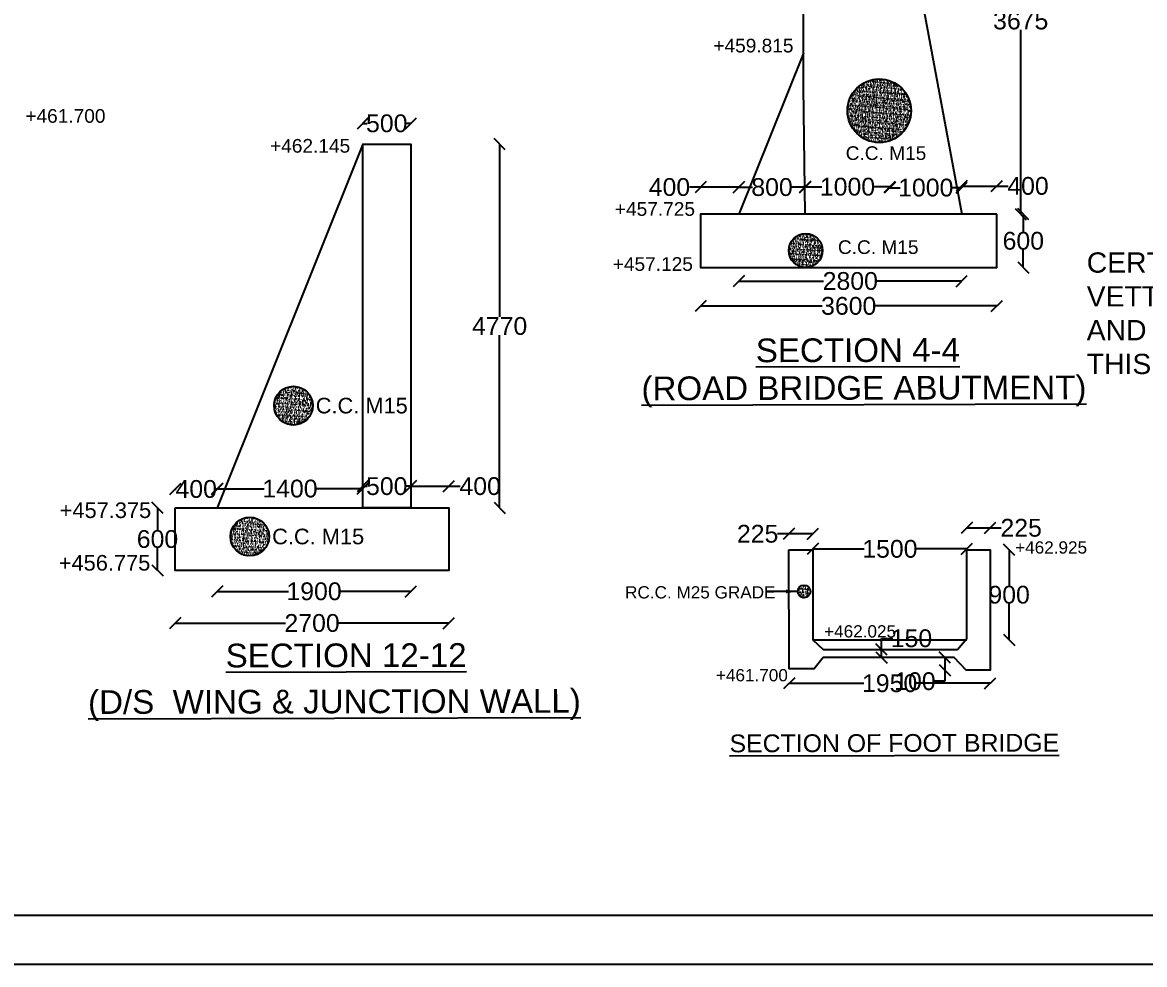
# Model space of a CAD drawing. Header units: millimetres. Extents: x 5124 to 6568637, y 2311 to 91879094.
# Drawn here: x 3603305 to 3612777, y 45933675 to 45941627 of the extents above; entities that cross this region are included whole.
import ezdxf

# ---------------------------------------------------------------- set-up
doc = ezdxf.new("R2010")
doc.units = ezdxf.units.MM
doc.header["$MEASUREMENT"] = 0
for name, color, linetype in [('DIMENSION', 7, 'Continuous'), ('DRAWING', 7, 'Continuous'), ('TEXT', 7, 'Continuous')]:
    doc.layers.add(name, color=color, linetype=linetype)
doc.styles.get("Standard").update_dxf_attribs({"font": 'arial.ttf', "height": 150})
doc.dimstyles.get("Standard").update_dxf_attribs({"dimtxt": 200, "dimasz": 110, "dimexe": 0.18, "dimexo": 0.0625, "dimgap": 0.09, "dimtad": 0, "dimtih": 1, "dimtoh": 1, "dimdec": 0, "dimzin": 0, "dimdsep": 46, "dimtxsty": 'Standard', "dimblk": 'OBLIQUE', "dimcen": 0.09, "dimse1": 1, "dimse2": 1, "dimadec": 0, "dimazin": 0, "dimtfac": 1, "dimtdec": 0, "dimtofl": 0, "dimtmove": 0, "dimatfit": 3, "dimfxl": 1, "dimtolj": 1, "dimtzin": 0, "dimarcsym": 0})

# ---------------------------------------------------------------- blocks, each defined once
blk = doc.blocks.new('_Oblique')
at = {"color": 0, "linetype": 'ByBlock', "lineweight": -2}
blk.add_line((-0.5, -0.5), (0.5, 0.5), dxfattribs=at)
blk = doc.blocks.new('*D125')
at = {"layer": 'Defpoints', "color": 0, "transparency": 16777216}
for p in [(3609773.8, 45937310.2), (3609773.8, 45937174.5), (3609977.7, 45937175.2)]:
    blk.add_point(p, dxfattribs=at)
at = {"layer": 'DIMENSION', "color": 0, "lineweight": -2, "transparency": 16777216}
for p, q in [((3609773.8, 45937310.2), (3609678.8, 45937310.2)), ((3609977.7, 45937310.2), (3609773.8, 45937310.2))]:
    blk.add_line(p, q, dxfattribs=at)
at = {"layer": 'DIMENSION', "color": 0, "lineweight": -2, "transparency": 16777216, "xscale": 95, "yscale": 95, "zscale": 95, "rotation": 180}
blk.add_blockref('_Oblique', (3609773.8, 45937310.2), dxfattribs=at)
at = {"layer": 'DIMENSION', "color": 0, "lineweight": -2, "transparency": 16777216, "xscale": 95, "yscale": 95, "zscale": 95}
blk.add_blockref('_Oblique', (3609977.7, 45937310.2), dxfattribs=at)
at = {"layer": 'DIMENSION', "color": 0, "transparency": 16777216, "insert": (3609511.1, 45937310.2), "char_height": 150, "attachment_point": 5}
blk.add_mtext('\\A1;225', dxfattribs=at)
blk = doc.blocks.new('*D126')
at = {"layer": 'Defpoints', "color": 0, "transparency": 16777216}
for p in [(3609977.7, 45937175.2), (3611277.4, 45937182.7), (3611277.4, 45937176.1)]:
    blk.add_point(p, dxfattribs=at)
at = {"layer": 'DIMENSION', "color": 0, "lineweight": -2, "transparency": 16777216}
for p, q in [((3609977.7, 45937182.7), (3610410.8, 45937182.7)), ((3611277.4, 45937182.7), (3610844.3, 45937182.7))]:
    blk.add_line(p, q, dxfattribs=at)
at = {"layer": 'DIMENSION', "color": 0, "lineweight": -2, "transparency": 16777216, "xscale": 95, "yscale": 95, "zscale": 95, "rotation": 180}
blk.add_blockref('_Oblique', (3609977.7, 45937182.7), dxfattribs=at)
at = {"layer": 'DIMENSION', "color": 0, "lineweight": -2, "transparency": 16777216, "xscale": 95, "yscale": 95, "zscale": 95}
blk.add_blockref('_Oblique', (3611277.4, 45937182.7), dxfattribs=at)
at = {"layer": 'DIMENSION', "color": 0, "transparency": 16777216, "insert": (3610627.6, 45937182.7), "char_height": 150, "attachment_point": 5}
blk.add_mtext('\\A1;1500', dxfattribs=at)
blk = doc.blocks.new('*D127')
at = {"layer": 'Defpoints', "color": 0, "transparency": 16777216}
for p in [(3611473.1, 45937360.5), (3611277.4, 45937176.1), (3611473.1, 45937176.1)]:
    blk.add_point(p, dxfattribs=at)
at = {"layer": 'DIMENSION', "color": 0, "lineweight": -2, "transparency": 16777216}
for p, q in [((3611277.4, 45937360.5), (3611473.1, 45937360.5)), ((3611473.1, 45937360.5), (3611568.1, 45937360.5))]:
    blk.add_line(p, q, dxfattribs=at)
at = {"layer": 'DIMENSION', "color": 0, "lineweight": -2, "transparency": 16777216, "xscale": 95, "yscale": 95, "zscale": 95, "rotation": 180}
blk.add_blockref('_Oblique', (3611277.4, 45937360.5), dxfattribs=at)
at = {"layer": 'DIMENSION', "color": 0, "lineweight": -2, "transparency": 16777216, "xscale": 95, "yscale": 95, "zscale": 95}
blk.add_blockref('_Oblique', (3611473.1, 45937360.5), dxfattribs=at)
at = {"layer": 'DIMENSION', "color": 0, "transparency": 16777216, "insert": (3611735.7, 45937360.5), "char_height": 150, "attachment_point": 5}
blk.add_mtext('\\A1;225', dxfattribs=at)
blk = doc.blocks.new('*D128')
at = {"layer": 'Defpoints', "color": 0, "transparency": 16777216}
for p in [(3611473.1, 45937176.1), (3611268.5, 45936415.5), (3611634.1, 45936415.5)]:
    blk.add_point(p, dxfattribs=at)
at = {"layer": 'DIMENSION', "color": 0, "lineweight": -2, "transparency": 16777216}
for p, q in [((3611634.1, 45937176.1), (3611634.1, 45936872.5)), ((3611634.1, 45936415.5), (3611634.1, 45936719.2))]:
    blk.add_line(p, q, dxfattribs=at)
at = {"layer": 'DIMENSION', "color": 0, "lineweight": -2, "transparency": 16777216, "xscale": 95, "yscale": 95, "zscale": 95}
for p, rotation in [((3611634.1, 45937176.1), 90), ((3611634.1, 45936415.5), 270)]:
    blk.add_blockref('_Oblique', p, dxfattribs=dict(at, rotation=rotation))
at = {"layer": 'DIMENSION', "color": 0, "transparency": 16777216, "insert": (3611634.1, 45936795.8), "char_height": 150, "attachment_point": 5}
blk.add_mtext('\\A1;900', dxfattribs=at)
blk = doc.blocks.new('*D129')
at = {"layer": 'Defpoints', "color": 0, "transparency": 16777216}
for p in [(3610556.2, 45936333.1), (3610556.2, 45936333.1), (3610556.2, 45936267.1)]:
    blk.add_point(p, dxfattribs=at)
at = {"layer": 'DIMENSION', "color": 0, "lineweight": -2, "transparency": 16777216}
for p, q in [((3610556.2, 45936333.1), (3610556.2, 45936428.1)), ((3610556.2, 45936428.1), (3610651.2, 45936428.1)), ((3610556.2, 45936267.1), (3610556.2, 45936333.1))]:
    blk.add_line(p, q, dxfattribs=at)
at = {"layer": 'DIMENSION', "color": 0, "lineweight": -2, "transparency": 16777216, "xscale": 95, "yscale": 95, "zscale": 95}
for p, rotation in [((3610556.2, 45936333.1), 90), ((3610556.2, 45936267.1), 270)]:
    blk.add_blockref('_Oblique', p, dxfattribs=dict(at, rotation=rotation))
at = {"layer": 'DIMENSION', "color": 0, "transparency": 16777216, "insert": (3610809.6, 45936428.1), "char_height": 150, "attachment_point": 5}
blk.add_mtext('\\A1;150', dxfattribs=at)
blk = doc.blocks.new('*D130')
at = {"layer": 'Defpoints', "color": 0, "transparency": 16777216}
for p in [(3611169.3, 45936267.1), (3611092.3, 45936160.7), (3611271.3, 45936160.7)]:
    blk.add_point(p, dxfattribs=at)
at = {"layer": 'DIMENSION', "color": 0, "lineweight": -2, "transparency": 16777216}
for p, q in [((3611092.3, 45936267.1), (3611092.3, 45936160.7)), ((3611092.3, 45936160.7), (3611092.3, 45936065.7)), ((3611092.3, 45936065.7), (3610997.3, 45936065.7))]:
    blk.add_line(p, q, dxfattribs=at)
at = {"layer": 'DIMENSION', "color": 0, "lineweight": -2, "transparency": 16777216, "xscale": 95, "yscale": 95, "zscale": 95}
for p, rotation in [((3611092.3, 45936267.1), 90), ((3611092.3, 45936160.7), 270)]:
    blk.add_blockref('_Oblique', p, dxfattribs=dict(at, rotation=rotation))
at = {"layer": 'DIMENSION', "color": 0, "transparency": 16777216, "insert": (3610838.8, 45936065.7), "char_height": 150, "attachment_point": 5}
blk.add_mtext('\\A1;100', dxfattribs=at)
blk = doc.blocks.new('*D131')
at = {"layer": 'Defpoints', "color": 0, "transparency": 16777216}
for p in [(3609777.5, 45936169.7), (3611473.1, 45936169.7), (3611473.1, 45936048.6)]:
    blk.add_point(p, dxfattribs=at)
at = {"layer": 'DIMENSION', "color": 0, "lineweight": -2, "transparency": 16777216}
for p, q in [((3609777.5, 45936048.6), (3610408.5, 45936048.6)), ((3611473.1, 45936048.6), (3610842, 45936048.6))]:
    blk.add_line(p, q, dxfattribs=at)
at = {"layer": 'DIMENSION', "color": 0, "lineweight": -2, "transparency": 16777216, "xscale": 95, "yscale": 95, "zscale": 95, "rotation": 180}
blk.add_blockref('_Oblique', (3609777.5, 45936048.6), dxfattribs=at)
at = {"layer": 'DIMENSION', "color": 0, "lineweight": -2, "transparency": 16777216, "xscale": 95, "yscale": 95, "zscale": 95}
blk.add_blockref('_Oblique', (3611473.1, 45936048.6), dxfattribs=at)
at = {"layer": 'DIMENSION', "color": 0, "transparency": 16777216, "insert": (3610625.3, 45936048.6), "char_height": 150, "attachment_point": 5}
blk.add_mtext('\\A1;1950', dxfattribs=at)
blk = doc.blocks.new('*D158')
at = {"layer": 'Defpoints', "color": 0, "transparency": 16777216}
for p in [(3610627.1, 45943276.1), (3610627.1, 45940007.8), (3611731.8, 45940007.8)]:
    blk.add_point(p, dxfattribs=at)
at = {"layer": 'TEXT', "color": 0, "lineweight": -2, "transparency": 16777216}
for p, q in [((3611731.8, 45943276.1), (3611731.8, 45941718.7)), ((3611731.8, 45940007.8), (3611731.8, 45941565.2))]:
    blk.add_line(p, q, dxfattribs=at)
at = {"layer": 'TEXT', "color": 0, "lineweight": -2, "transparency": 16777216, "xscale": 95, "yscale": 95, "zscale": 95}
for p, rotation in [((3611731.8, 45943276.1), 90), ((3611731.8, 45940007.8), 270)]:
    blk.add_blockref('_Oblique', p, dxfattribs=dict(at, rotation=rotation))
at = {"layer": 'TEXT', "color": 0, "transparency": 16777216, "insert": (3611731.8, 45941641.9), "char_height": 150, "attachment_point": 5}
blk.add_mtext('\\A1;3675', dxfattribs=at)
blk = doc.blocks.new('*D159')
at = {"layer": 'Defpoints', "color": 0, "transparency": 16777216}
for p in [(3611529.8, 45940246.1), (3611233.7, 45940007.8), (3611529.8, 45940007.8)]:
    blk.add_point(p, dxfattribs=at)
at = {"layer": 'TEXT', "color": 0, "lineweight": -2, "transparency": 16777216}
for p, q in [((3611233.7, 45940246.1), (3611529.8, 45940246.1)), ((3611529.8, 45940246.1), (3611624.8, 45940246.1))]:
    blk.add_line(p, q, dxfattribs=at)
at = {"layer": 'TEXT', "color": 0, "lineweight": -2, "transparency": 16777216, "xscale": 95, "yscale": 95, "zscale": 95, "rotation": 180}
blk.add_blockref('_Oblique', (3611233.7, 45940246.1), dxfattribs=at)
at = {"layer": 'TEXT', "color": 0, "lineweight": -2, "transparency": 16777216, "xscale": 95, "yscale": 95, "zscale": 95}
blk.add_blockref('_Oblique', (3611529.8, 45940246.1), dxfattribs=at)
at = {"layer": 'TEXT', "color": 0, "transparency": 16777216, "insert": (3611793.4, 45940246.1), "char_height": 150, "attachment_point": 5}
blk.add_mtext('\\A1;400', dxfattribs=at)
blk = doc.blocks.new('*D154')
at = {"layer": 'Defpoints', "color": 0, "transparency": 16777216}
for p in [(3611233.7, 45940232), (3610627.1, 45940007.8), (3611233.7, 45940007.8)]:
    blk.add_point(p, dxfattribs=at)
at = {"layer": 'TEXT', "color": 0, "lineweight": -2, "transparency": 16777216}
for p, q in [((3610627.1, 45940232), (3610713.7, 45940232)), ((3611233.7, 45940232), (3611147.2, 45940232))]:
    blk.add_line(p, q, dxfattribs=at)
at = {"layer": 'TEXT', "color": 0, "lineweight": -2, "transparency": 16777216, "xscale": 95, "yscale": 95, "zscale": 95, "rotation": 180}
blk.add_blockref('_Oblique', (3610627.1, 45940232), dxfattribs=at)
at = {"layer": 'TEXT', "color": 0, "lineweight": -2, "transparency": 16777216, "xscale": 95, "yscale": 95, "zscale": 95}
blk.add_blockref('_Oblique', (3611233.7, 45940232), dxfattribs=at)
at = {"layer": 'TEXT', "color": 0, "transparency": 16777216, "insert": (3610930.4, 45940232), "char_height": 150, "attachment_point": 5}
blk.add_mtext('\\A1;1000', dxfattribs=at)
blk = doc.blocks.new('*D160')
at = {"layer": 'Defpoints', "color": 0, "transparency": 16777216}
for p in [(3609912.2, 45940239.5), (3609912.2, 45940007.8), (3610627.1, 45940007.8)]:
    blk.add_point(p, dxfattribs=at)
at = {"layer": 'TEXT', "color": 0, "lineweight": -2, "transparency": 16777216}
for p, q in [((3609912.2, 45940239.5), (3610052.9, 45940239.5)), ((3610627.1, 45940239.5), (3610486.4, 45940239.5))]:
    blk.add_line(p, q, dxfattribs=at)
at = {"layer": 'TEXT', "color": 0, "lineweight": -2, "transparency": 16777216, "xscale": 95, "yscale": 95, "zscale": 95, "rotation": 180}
blk.add_blockref('_Oblique', (3609912.2, 45940239.5), dxfattribs=at)
at = {"layer": 'TEXT', "color": 0, "lineweight": -2, "transparency": 16777216, "xscale": 95, "yscale": 95, "zscale": 95}
blk.add_blockref('_Oblique', (3610627.1, 45940239.5), dxfattribs=at)
at = {"layer": 'TEXT', "color": 0, "transparency": 16777216, "insert": (3610269.7, 45940239.5), "char_height": 150, "attachment_point": 5}
blk.add_mtext('\\A1;1000', dxfattribs=at)
blk = doc.blocks.new('*D161')
at = {"layer": 'Defpoints', "color": 0, "transparency": 16777216}
for p in [(3609352.8, 45940236.1), (3609352.8, 45940007.8), (3609912.2, 45940007.8)]:
    blk.add_point(p, dxfattribs=at)
at = {"layer": 'TEXT', "color": 0, "lineweight": -2, "transparency": 16777216}
for p, q in [((3609352.8, 45940236.1), (3609466.9, 45940236.1)), ((3609912.2, 45940236.1), (3609798.2, 45940236.1))]:
    blk.add_line(p, q, dxfattribs=at)
at = {"layer": 'TEXT', "color": 0, "lineweight": -2, "transparency": 16777216, "xscale": 95, "yscale": 95, "zscale": 95, "rotation": 180}
blk.add_blockref('_Oblique', (3609352.8, 45940236.1), dxfattribs=at)
at = {"layer": 'TEXT', "color": 0, "lineweight": -2, "transparency": 16777216, "xscale": 95, "yscale": 95, "zscale": 95}
blk.add_blockref('_Oblique', (3609912.2, 45940236.1), dxfattribs=at)
at = {"layer": 'TEXT', "color": 0, "transparency": 16777216, "insert": (3609632.5, 45940236.1), "char_height": 150, "attachment_point": 5}
blk.add_mtext('\\A1;800', dxfattribs=at)
blk = doc.blocks.new('*D162')
at = {"layer": 'Defpoints', "color": 0, "transparency": 16777216}
for p in [(3609030, 45940236.5), (3609030, 45940007.8), (3609352.8, 45940007.8)]:
    blk.add_point(p, dxfattribs=at)
at = {"layer": 'TEXT', "color": 0, "lineweight": -2, "transparency": 16777216}
for p, q in [((3609030, 45940236.5), (3608935, 45940236.5)), ((3609352.8, 45940236.5), (3609030, 45940236.5))]:
    blk.add_line(p, q, dxfattribs=at)
at = {"layer": 'TEXT', "color": 0, "lineweight": -2, "transparency": 16777216, "xscale": 95, "yscale": 95, "zscale": 95, "rotation": 180}
blk.add_blockref('_Oblique', (3609030, 45940236.5), dxfattribs=at)
at = {"layer": 'TEXT', "color": 0, "lineweight": -2, "transparency": 16777216, "xscale": 95, "yscale": 95, "zscale": 95}
blk.add_blockref('_Oblique', (3609352.8, 45940236.5), dxfattribs=at)
at = {"layer": 'TEXT', "color": 0, "transparency": 16777216, "insert": (3608766.5, 45940236.5), "char_height": 150, "attachment_point": 5}
blk.add_mtext('\\A1;400', dxfattribs=at)
blk = doc.blocks.new('*D155')
at = {"layer": 'Defpoints', "color": 0, "transparency": 16777216}
for p in [(3609352.8, 45940007.8), (3611233.7, 45940007.8), (3609352.8, 45939443.5)]:
    blk.add_point(p, dxfattribs=at)
at = {"layer": 'TEXT', "color": 0, "lineweight": -2, "transparency": 16777216}
for p, q in [((3609352.8, 45939443.5), (3610068.2, 45939443.5)), ((3611233.7, 45939443.5), (3610518.3, 45939443.5))]:
    blk.add_line(p, q, dxfattribs=at)
at = {"layer": 'TEXT', "color": 0, "lineweight": -2, "transparency": 16777216, "xscale": 95, "yscale": 95, "zscale": 95, "rotation": 180}
blk.add_blockref('_Oblique', (3609352.8, 45939443.5), dxfattribs=at)
at = {"layer": 'TEXT', "color": 0, "lineweight": -2, "transparency": 16777216, "xscale": 95, "yscale": 95, "zscale": 95}
blk.add_blockref('_Oblique', (3611233.7, 45939443.5), dxfattribs=at)
at = {"layer": 'TEXT', "color": 0, "transparency": 16777216, "insert": (3610293.2, 45939443.5), "char_height": 150, "attachment_point": 5}
blk.add_mtext('\\A1;2800', dxfattribs=at)
blk = doc.blocks.new('*D163')
at = {"layer": 'Defpoints', "color": 0, "transparency": 16777216}
for p in [(3609030, 45939558), (3611529.8, 45939558), (3609030, 45939233.6)]:
    blk.add_point(p, dxfattribs=at)
at = {"layer": 'TEXT', "color": 0, "lineweight": -2, "transparency": 16777216}
for p, q in [((3609030, 45939233.6), (3610056.2, 45939233.6)), ((3611529.8, 45939233.6), (3610503.7, 45939233.6))]:
    blk.add_line(p, q, dxfattribs=at)
at = {"layer": 'TEXT', "color": 0, "lineweight": -2, "transparency": 16777216, "xscale": 95, "yscale": 95, "zscale": 95, "rotation": 180}
blk.add_blockref('_Oblique', (3609030, 45939233.6), dxfattribs=at)
at = {"layer": 'TEXT', "color": 0, "lineweight": -2, "transparency": 16777216, "xscale": 95, "yscale": 95, "zscale": 95}
blk.add_blockref('_Oblique', (3611529.8, 45939233.6), dxfattribs=at)
at = {"layer": 'TEXT', "color": 0, "transparency": 16777216, "insert": (3610279.9, 45939233.6), "char_height": 150, "attachment_point": 5}
blk.add_mtext('\\A1;3600', dxfattribs=at)
blk = doc.blocks.new('*D156')
at = {"layer": 'Defpoints', "color": 0, "transparency": 16777216}
for p in [(3611529.8, 45940007.8), (3611529.8, 45939558), (3611753.8, 45939558)]:
    blk.add_point(p, dxfattribs=at)
at = {"layer": 'TEXT', "color": 0, "lineweight": -2, "transparency": 16777216}
for p, q in [((3611753.8, 45940007.8), (3611753.8, 45939859.6)), ((3611753.8, 45939558), (3611753.8, 45939706.2))]:
    blk.add_line(p, q, dxfattribs=at)
at = {"layer": 'TEXT', "color": 0, "lineweight": -2, "transparency": 16777216, "xscale": 95, "yscale": 95, "zscale": 95}
for p, rotation in [((3611753.8, 45940007.8), 90), ((3611753.8, 45939558), 270)]:
    blk.add_blockref('_Oblique', p, dxfattribs=dict(at, rotation=rotation))
at = {"layer": 'TEXT', "color": 0, "transparency": 16777216, "insert": (3611753.8, 45939782.9), "char_height": 150, "attachment_point": 5}
blk.add_mtext('\\A1;600', dxfattribs=at)
blk = doc.blocks.new('*D173')
at = {"layer": 'Defpoints', "color": 0, "transparency": 16777216}
for p in [(3604444.8, 45937529.3), (3604594.2, 45937529.3), (3604594.2, 45937002)]:
    blk.add_point(p, dxfattribs=at)
at = {"layer": 'DRAWING', "color": 0, "lineweight": -2, "transparency": 16777216}
for p, q in [((3604444.8, 45937529.3), (3604444.8, 45937342.3)), ((3604444.8, 45937002), (3604444.8, 45937189))]:
    blk.add_line(p, q, dxfattribs=at)
at = {"layer": 'DRAWING', "color": 0, "lineweight": -2, "transparency": 16777216, "xscale": 95, "yscale": 95, "zscale": 95}
for p, rotation in [((3604444.8, 45937529.3), 90), ((3604444.8, 45937002), 270)]:
    blk.add_blockref('_Oblique', p, dxfattribs=dict(at, rotation=rotation))
at = {"layer": 'DRAWING', "color": 0, "transparency": 16777216, "insert": (3604444.8, 45937265.7), "char_height": 150, "attachment_point": 5}
blk.add_mtext('\\A1;600', dxfattribs=at)
blk = doc.blocks.new('*D174')
at = {"layer": 'Defpoints', "color": 0, "transparency": 16777216}
for p in [(3604949.2, 45937688.1), (3604594.2, 45937529.3), (3604949.2, 45937529.3)]:
    blk.add_point(p, dxfattribs=at)
at = {"layer": 'DRAWING', "color": 0, "lineweight": -2, "transparency": 16777216}
for p, q in [((3604594.2, 45937688.1), (3604603.1, 45937688.1)), ((3604949.2, 45937688.1), (3604940.3, 45937688.1))]:
    blk.add_line(p, q, dxfattribs=at)
at = {"layer": 'DRAWING', "color": 0, "lineweight": -2, "transparency": 16777216, "xscale": 95, "yscale": 95, "zscale": 95, "rotation": 180}
blk.add_blockref('_Oblique', (3604594.2, 45937688.1), dxfattribs=at)
at = {"layer": 'DRAWING', "color": 0, "lineweight": -2, "transparency": 16777216, "xscale": 95, "yscale": 95, "zscale": 95}
blk.add_blockref('_Oblique', (3604949.2, 45937688.1), dxfattribs=at)
at = {"layer": 'DRAWING', "color": 0, "transparency": 16777216, "insert": (3604771.7, 45937688.1), "char_height": 150, "attachment_point": 5}
blk.add_mtext('\\A1;400', dxfattribs=at)
blk = doc.blocks.new('*D175')
at = {"layer": 'Defpoints', "color": 0, "transparency": 16777216}
for p in [(3606177.1, 45937691.5), (3604949.2, 45937529.3), (3606177.1, 45937529.3)]:
    blk.add_point(p, dxfattribs=at)
at = {"layer": 'DRAWING', "color": 0, "lineweight": -2, "transparency": 16777216}
for p, q in [((3604949.2, 45937691.5), (3605346.4, 45937691.5)), ((3606177.1, 45937691.5), (3605779.9, 45937691.5))]:
    blk.add_line(p, q, dxfattribs=at)
at = {"layer": 'DRAWING', "color": 0, "lineweight": -2, "transparency": 16777216, "xscale": 95, "yscale": 95, "zscale": 95, "rotation": 180}
blk.add_blockref('_Oblique', (3604949.2, 45937691.5), dxfattribs=at)
at = {"layer": 'DRAWING', "color": 0, "lineweight": -2, "transparency": 16777216, "xscale": 95, "yscale": 95, "zscale": 95}
blk.add_blockref('_Oblique', (3606177.1, 45937691.5), dxfattribs=at)
at = {"layer": 'DRAWING', "color": 0, "transparency": 16777216, "insert": (3605563.1, 45937691.5), "char_height": 150, "attachment_point": 5}
blk.add_mtext('\\A1;1400', dxfattribs=at)
blk = doc.blocks.new('*D176')
at = {"layer": 'Defpoints', "color": 0, "transparency": 16777216}
for p in [(3606583.5, 45937712), (3606177.1, 45937529.3), (3606583.5, 45937529.3)]:
    blk.add_point(p, dxfattribs=at)
at = {"layer": 'DRAWING', "color": 0, "lineweight": -2, "transparency": 16777216}
for p, q in [((3606177.1, 45937712), (3606214.7, 45937712)), ((3606583.5, 45937712), (3606545.8, 45937712))]:
    blk.add_line(p, q, dxfattribs=at)
at = {"layer": 'DRAWING', "color": 0, "lineweight": -2, "transparency": 16777216, "xscale": 95, "yscale": 95, "zscale": 95, "rotation": 180}
blk.add_blockref('_Oblique', (3606177.1, 45937712), dxfattribs=at)
at = {"layer": 'DRAWING', "color": 0, "lineweight": -2, "transparency": 16777216, "xscale": 95, "yscale": 95, "zscale": 95}
blk.add_blockref('_Oblique', (3606583.5, 45937712), dxfattribs=at)
at = {"layer": 'DRAWING', "color": 0, "transparency": 16777216, "insert": (3606380.3, 45937712), "char_height": 150, "attachment_point": 5}
blk.add_mtext('\\A1;500', dxfattribs=at)
blk = doc.blocks.new('*D177')
at = {"layer": 'Defpoints', "color": 0, "transparency": 16777216}
for p in [(3606905.3, 45937712.1), (3606583.5, 45937529.3), (3606905.3, 45937529.3)]:
    blk.add_point(p, dxfattribs=at)
at = {"layer": 'DRAWING', "color": 0, "lineweight": -2, "transparency": 16777216}
for p, q in [((3606583.5, 45937712.1), (3606905.3, 45937712.1)), ((3606905.3, 45937712.1), (3607000.3, 45937712.1))]:
    blk.add_line(p, q, dxfattribs=at)
at = {"layer": 'DRAWING', "color": 0, "lineweight": -2, "transparency": 16777216, "xscale": 95, "yscale": 95, "zscale": 95, "rotation": 180}
blk.add_blockref('_Oblique', (3606583.5, 45937712.1), dxfattribs=at)
at = {"layer": 'DRAWING', "color": 0, "lineweight": -2, "transparency": 16777216, "xscale": 95, "yscale": 95, "zscale": 95}
blk.add_blockref('_Oblique', (3606905.3, 45937712.1), dxfattribs=at)
at = {"layer": 'DRAWING', "color": 0, "transparency": 16777216, "insert": (3607168.8, 45937712.1), "char_height": 150, "attachment_point": 5}
blk.add_mtext('\\A1;400', dxfattribs=at)
blk = doc.blocks.new('*D178')
at = {"layer": 'Defpoints', "color": 0, "transparency": 16777216}
for p in [(3604949.2, 45937529.3), (3606583.5, 45937529.3), (3606583.5, 45936824.5)]:
    blk.add_point(p, dxfattribs=at)
at = {"layer": 'DRAWING', "color": 0, "lineweight": -2, "transparency": 16777216}
for p, q in [((3604949.2, 45936824.5), (3605549.6, 45936824.5)), ((3606583.5, 45936824.5), (3605983.1, 45936824.5))]:
    blk.add_line(p, q, dxfattribs=at)
at = {"layer": 'DRAWING', "color": 0, "lineweight": -2, "transparency": 16777216, "xscale": 95, "yscale": 95, "zscale": 95, "rotation": 180}
blk.add_blockref('_Oblique', (3604949.2, 45936824.5), dxfattribs=at)
at = {"layer": 'DRAWING', "color": 0, "lineweight": -2, "transparency": 16777216, "xscale": 95, "yscale": 95, "zscale": 95}
blk.add_blockref('_Oblique', (3606583.5, 45936824.5), dxfattribs=at)
at = {"layer": 'DRAWING', "color": 0, "transparency": 16777216, "insert": (3605766.3, 45936824.5), "char_height": 150, "attachment_point": 5}
blk.add_mtext('\\A1;1900', dxfattribs=at)
blk = doc.blocks.new('*D179')
at = {"layer": 'Defpoints', "color": 0, "transparency": 16777216}
for p in [(3604594.2, 45937002), (3606905.3, 45937002), (3606905.3, 45936557)]:
    blk.add_point(p, dxfattribs=at)
at = {"layer": 'DRAWING', "color": 0, "lineweight": -2, "transparency": 16777216}
for p, q in [((3604594.2, 45936557), (3605524.7, 45936557)), ((3606905.3, 45936557), (3605974.8, 45936557))]:
    blk.add_line(p, q, dxfattribs=at)
at = {"layer": 'DRAWING', "color": 0, "lineweight": -2, "transparency": 16777216, "xscale": 95, "yscale": 95, "zscale": 95, "rotation": 180}
blk.add_blockref('_Oblique', (3604594.2, 45936557), dxfattribs=at)
at = {"layer": 'DRAWING', "color": 0, "lineweight": -2, "transparency": 16777216, "xscale": 95, "yscale": 95, "zscale": 95}
blk.add_blockref('_Oblique', (3606905.3, 45936557), dxfattribs=at)
at = {"layer": 'DRAWING', "color": 0, "transparency": 16777216, "insert": (3605749.7, 45936557), "char_height": 150, "attachment_point": 5}
blk.add_mtext('\\A1;2700', dxfattribs=at)
blk = doc.blocks.new('*D180')
at = {"layer": 'Defpoints', "color": 0, "transparency": 16777216}
for p in [(3606583.5, 45940598.4), (3607333.1, 45940598.4), (3606905.3, 45937529.3)]:
    blk.add_point(p, dxfattribs=at)
at = {"layer": 'DRAWING', "color": 0, "lineweight": -2, "transparency": 16777216}
for p, q in [((3607333.1, 45940598.4), (3607333.1, 45939140.5)), ((3607333.1, 45937529.3), (3607333.1, 45938987.2))]:
    blk.add_line(p, q, dxfattribs=at)
at = {"layer": 'DRAWING', "color": 0, "lineweight": -2, "transparency": 16777216, "xscale": 95, "yscale": 95, "zscale": 95}
for p, rotation in [((3607333.1, 45940598.4), 90), ((3607333.1, 45937529.3), 270)]:
    blk.add_blockref('_Oblique', p, dxfattribs=dict(at, rotation=rotation))
at = {"layer": 'DRAWING', "color": 0, "transparency": 16777216, "insert": (3607333.1, 45939063.8), "char_height": 150, "attachment_point": 5}
blk.add_mtext('\\A1;4770', dxfattribs=at)
blk = doc.blocks.new('*D181')
at = {"layer": 'Defpoints', "color": 0, "transparency": 16777216}
for p in [(3606583.5, 45940774.2), (3606177.1, 45940598.4), (3606583.5, 45940598.4)]:
    blk.add_point(p, dxfattribs=at)
at = {"layer": 'DRAWING', "color": 0, "lineweight": -2, "transparency": 16777216}
for p, q in [((3606177.1, 45940774.2), (3606214.7, 45940774.2)), ((3606583.5, 45940774.2), (3606545.8, 45940774.2))]:
    blk.add_line(p, q, dxfattribs=at)
at = {"layer": 'DRAWING', "color": 0, "lineweight": -2, "transparency": 16777216, "xscale": 95, "yscale": 95, "zscale": 95, "rotation": 180}
blk.add_blockref('_Oblique', (3606177.1, 45940774.2), dxfattribs=at)
at = {"layer": 'DRAWING', "color": 0, "lineweight": -2, "transparency": 16777216, "xscale": 95, "yscale": 95, "zscale": 95}
blk.add_blockref('_Oblique', (3606583.5, 45940774.2), dxfattribs=at)
at = {"layer": 'DRAWING', "color": 0, "transparency": 16777216, "insert": (3606380.3, 45940774.2), "char_height": 150, "attachment_point": 5}
blk.add_mtext('\\A1;500', dxfattribs=at)

msp = doc.modelspace()

# ---------------------------------------------------------------- hatches: boundary and pattern name
at = {"layer": 'DRAWING'}
h = msp.add_hatch(dxfattribs=at)
h.set_pattern_fill('AR-CONC,_O', color=256, scale=5.767059)
h.set_pattern_definition([(50, (1623061.656, 19435065.775), (41.364819573, -3.618952793), [4.325294423, -47.57823866]), (355, (1623061.656, 19435065.775), (-8.001871594, 43.37936588), [3.46023554, -38.062590926]), (100.4514, (1623065.103, 19435065.473), (33.3629787, 39.760386754), [3.67593451, -40.435280894]), (46.1842, (1623061.656, 19435077.31), (61.54842341, -9.5455796), [6.48794164, -71.36735799]), (96.6356, (1623066.785, 19435076.514), (53.90255184, 56.1779546), [5.51390194, -60.65291165]), (351.1842, (1623061.656, 19435077.31), (53.90250799, 56.1779967), [5.19035331, -57.09388639]), (21, (1623067.423, 19435074.425), (34.42398325, -23.2192699), [4.325294423, -47.57823866]), (326, (1623067.423, 19435074.425), (14.03213931, 41.81983261), [3.46023554, -38.062590926]), (71.4514, (1623070.29, 19435072.49), (48.456136665, 18.600524784), [3.67593451, -40.435280894]), (37.5, (1623061.656, 19435065.775), (0.7012660586, 19.198185728), [0, -37.601226188, 0, -38.63929685, 0, -38.206767407]), (7.5, (1623061.656, 19435065.775), (15.171376044, 22.74595704), [0, -22.030166263, 0, -36.736167303, 0, -14.561824559]), (327.5, (1623048.795, 19435065.775), (30.785856084, -1.3007528125), [0, -14.417648078, 0, -44.983062004, 0, -59.689063043]), (317.5, (1623043.028, 19435065.775), (33.632691814, 5.773113625), [0, -18.742942502, 0, -29.873366818, 0, -42.38788535])])
h.paths.add_polyline_path([(3610269.3, 45940881, 1), (3610806.1, 45940881, 1)])
h = msp.add_hatch(dxfattribs=at)
h.set_pattern_fill('AR-CONC,_O', color=256, scale=5.767059)
h.set_pattern_definition([(50, (1623682.67, 19433885.83), (41.364819573, -3.618952793), [4.325294423, -47.57823866]), (355, (1623682.67, 19433885.83), (-8.001871594, 43.37936588), [3.46023554, -38.062590926]), (100.4514, (1623686.117, 19433885.53), (33.3629787, 39.760386754), [3.67593451, -40.435280894]), (46.1842, (1623682.67, 19433897.366), (61.54842341, -9.5455796), [6.48794164, -71.36735799]), (96.6356, (1623687.8, 19433896.57), (53.90255184, 56.1779546), [5.51390194, -60.65291165]), (351.1842, (1623682.67, 19433897.366), (53.90250799, 56.1779967), [5.19035331, -57.09388639]), (21, (1623688.437, 19433894.482), (34.42398325, -23.2192699), [4.325294423, -47.57823866]), (326, (1623688.437, 19433894.482), (14.03213931, 41.81983261), [3.46023554, -38.062590926]), (71.4514, (1623691.306, 19433892.547), (48.456136665, 18.600524784), [3.67593451, -40.435280894]), (37.5, (1623682.67, 19433885.832), (0.7012660586, 19.198185728), [0, -37.601226188, 0, -38.63929685, 0, -38.206767407]), (7.5, (1623682.67, 19433885.832), (15.171376044, 22.74595704), [0, -22.030166263, 0, -36.736167303, 0, -14.561824559]), (327.5, (1623669.81, 19433885.832), (30.785856084, -1.3007528125), [0, -14.417648078, 0, -44.983062004, 0, -59.689063043]), (317.5, (1623664.043, 19433885.832), (33.632691814, 5.773113625), [0, -18.742942502, 0, -29.873366818, 0, -42.38788535])])
h.paths.add_polyline_path([(3609773.6, 45939701.1, 1), (3610059.7, 45939701.1, 1)])
h = msp.add_hatch(dxfattribs=at)
h.set_pattern_fill('AR-CONC,_O', color=256, scale=6.585767)
h.set_pattern_definition([(50, (1343536.14, 15669738.315), (47.23708328, -4.1327093), [4.93932513, -54.33257645]), (355, (1343536.14, 15669738.315), (-9.13783932, 49.53762013), [3.951460105, -43.46606116]), (100.4514, (1343540.075, 15669737.97), (38.09927904, 45.40488076), [4.1977803, -46.17558473]), (46.1842, (1343536.14, 15669751.487), (70.28600711, -10.90069636), [7.4089877, -81.49886467]), (96.6356, (1343541.996, 15669750.58), (61.55470655, 64.15313175), [6.29667064, -69.26336603]), (351.1842, (1343536.14, 15669751.49), (61.55465647, 64.15317982), [5.92719016, -65.19909174]), (21, (1343542.725, 15669748.194), (39.310906717, -26.5155414), [4.93932513, -54.33257645]), (326, (1343542.725, 15669748.194), (16.02418045, 47.75669122), [3.951460105, -43.46606116]), (71.4514, (1343546, 15669745.984), (55.335103274, 21.24110651), [4.1977803, -46.17558473]), (37.5, (1343536.139, 15669738.315), (0.80081972, 21.9236130455), [0, -42.939199811, 0, -44.124637843, 0, -43.63070533]), (7.5, (1343536.14, 15669738.315), (17.325146369, 25.975035743), [0, -25.157629337, 0, -41.951334785, 0, -16.629061277]), (327.5, (1343521.453, 15669738.315), (35.156300998, -1.485411264), [0, -16.464417106, 0, -51.36898137, 0, -68.162686817]), (317.5, (1343514.867, 15669738.315), (38.40728137, 6.592680734), [0, -21.403742237, 0, -34.114272243, 0, -48.40538629])])
h.paths.add_polyline_path([(3605428.7, 45938392.1, 1), (3605755.4, 45938392.1, 1)])
h = msp.add_hatch(dxfattribs=at)
h.set_pattern_fill('AR-CONC,_O', color=256, scale=6.585767)
h.set_pattern_definition([(50, (1343168.07, 15668633.747), (47.23708328, -4.1327093), [4.93932513, -54.33257645]), (355, (1343168.07, 15668633.747), (-9.13783932, 49.53762013), [3.951460105, -43.46606116]), (100.4514, (1343172.01, 15668633.4), (38.09927904, 45.40488076), [4.1977803, -46.17558473]), (46.1842, (1343168.07, 15668646.92), (70.28600711, -10.90069636), [7.4089877, -81.49886467]), (96.6356, (1343173.93, 15668646.01), (61.55470655, 64.15313175), [6.29667064, -69.26336603]), (351.1842, (1343168.07, 15668646.92), (61.55465647, 64.15317982), [5.92719016, -65.19909174]), (21, (1343174.657, 15668643.625), (39.310906717, -26.5155414), [4.93932513, -54.33257645]), (326, (1343174.657, 15668643.625), (16.02418045, 47.75669122), [3.951460105, -43.46606116]), (71.4514, (1343177.933, 15668641.416), (55.335103274, 21.24110651), [4.1977803, -46.17558473]), (37.5, (1343168.072, 15668633.747), (0.80081972, 21.9236130455), [0, -42.939199811, 0, -44.124637843, 0, -43.63070533]), (7.5, (1343168.072, 15668633.747), (17.325146369, 25.975035743), [0, -25.157629337, 0, -41.951334785, 0, -16.629061277]), (327.5, (1343153.385, 15668633.747), (35.156300998, -1.485411264), [0, -16.464417106, 0, -51.36898137, 0, -68.162686817]), (317.5, (1343146.8, 15668633.747), (38.40728137, 6.592680734), [0, -21.403742237, 0, -34.114272243, 0, -48.40538629])])
h.paths.add_polyline_path([(3605060.6, 45937287.5, 1), (3605387.3, 45937287.5, 1)])
h = msp.add_hatch(dxfattribs=at)
h.set_pattern_fill('AR-CONC,_O', color=256, scale=6.903579)
h.set_pattern_definition([(50, (1238768.37, 14207482.306), (49.516624454, -4.33214331), [5.17768437, -56.95452803]), (355, (1238768.37, 14207482.306), (-9.578808145, 51.92817935), [4.14214749, -45.56362242]), (100.4514, (1238772.495, 14207481.945), (39.93785309, 47.59600451), [4.40035447, -48.40390069]), (46.1842, (1238768.37, 14207496.113), (73.67783057, -11.42673617), [7.76652655, -85.43179204]), (96.6356, (1238774.51, 14207495.16), (64.52517971, 67.24899828), [6.60053191, -72.60583944]), (351.1842, (1238768.37, 14207496.11), (64.52512722, 67.24904868), [6.21322124, -68.34543364]), (21, (1238775.27, 14207492.66), (41.207950826, -27.79511381), [5.17768437, -56.95452803]), (326, (1238775.27, 14207492.66), (16.797466536, 50.06130735), [4.14214749, -45.56362242]), (71.4514, (1238778.706, 14207490.345), (58.00543424, 22.26614814), [4.40035447, -48.40390069]), (37.5, (1238768.368, 14207482.306), (0.839465237, 22.981590702), [0, -45.011336091, 0, -46.25398034, 0, -45.736211903]), (7.5, (1238768.368, 14207482.306), (18.16121375, 27.228524727), [0, -26.371672373, 0, -43.975799218, 0, -17.431537367]), (327.5, (1238752.973, 14207482.306), (36.852854429, -1.557093424), [0, -17.258947888, 0, -53.84791741, 0, -71.452044256]), (317.5, (1238746.07, 14207482.306), (40.260718822, 6.910826694), [0, -22.436632254, 0, -35.760540024, 0, -50.74130679])])
h.paths.add_polyline_path([(3609956.1, 45936824.1, 1), (3609849.6, 45936824.1, 1)])

# ---------------------------------------------------------------- linework, layer by layer
for points in [[(3590748.5, 45958480.8), (3625185.6, 45958480.8), (3625185.6, 45933675), (3590748.5, 45933675)], [(3591163.5, 45958065.7), (3624770.6, 45958065.7), (3624770.6, 45934090.1), (3591163.5, 45934090.1)], [(3606583.5, 45937529.3), (3606177.1, 45937529.3), (3606177.1, 45940598.4), (3606583.5, 45940598.4)], [(3604594.2, 45937529.3), (3606905.3, 45937529.3), (3606905.3, 45937002), (3604594.2, 45937002)]]:
    msp.add_lwpolyline(points, close=True, dxfattribs=at)
for points in [[(3606177.1, 45940598.4), (3604949.2, 45937529.3)], [(3609773.8, 45937175.2), (3609977.7, 45937175.2), (3609977.7, 45936415.5), (3610064.7, 45936333.1), (3611198.1, 45936333.1), (3611277.4, 45936426), (3611277.4, 45937176.1), (3611473.1, 45937176.1), (3611473.1, 45936160.7), (3611271.3, 45936160.7), (3611169.3, 45936267.1), (3610063.1, 45936267.1), (3609988.3, 45936169.7), (3609777.5, 45936169.7), (3609773.8, 45937175.2)], [(3609977.7, 45936415.5), (3611277.4, 45936415.5)]]:
    msp.add_lwpolyline(points, dxfattribs=at)
for centre, radius in [((3610537.7, 45940881), 268.4), ((3609916.7, 45939701.1), 143), ((3605592, 45938392.1), 163.3), ((3605224, 45937287.5), 163.3), ((3609902.9, 45936824.1), 53.3)]:
    msp.add_circle(centre, radius, dxfattribs=at)
at = {"layer": 'TEXT'}
for points in [[(3609898.3, 45941367.8), (3609898.3, 45943276.1), (3610627.1, 45943276.1), (3611233.7, 45940007.8), (3609912.2, 45940007.8), (3609898.3, 45941079)], [(3609898.3, 45941079), (3609898.3, 45941420)], [(3609898.3, 45941367.8), (3609352.8, 45940007.8)]]:
    msp.add_lwpolyline(points, dxfattribs=at)
msp.add_lwpolyline([(3611529.8, 45940007.8), (3609030, 45940007.8), (3609030, 45939558), (3611529.8, 45939558)], close=True, dxfattribs=at)

# ---------------------------------------------------------------- texts
for s, height, p in [('+459.815', 115.34, (3609137.2, 45941373.5)), ('+461.700', 115.34, (3603329.3, 45940779.8)), ('+462.145', 115.34, (3605395.1, 45940527.5)), (' C.C. M15  ', 115.341, (3610209.7, 45940465.9)), ('+457.725', 115.34, (3608306, 45939994.4)), (' C.C. M15  ', 115.341, (3610144.1, 45939672.4)), ('+457.125', 115.34, (3608288.1, 45939530)), (' C.C. M15  ', 131.715, (3605729.6, 45938326.7)), ('+457.375', 131.72, (3603619.1, 45937443.8)), (' C.C. M15  ', 131.715, (3605361.5, 45937222.1)), ('+462.925', 103.55, (3611684.9, 45937143.6)), ('+456.775', 131.72, (3603611.7, 45937000)), (' RC.C. M25 GRADE', 103.554, (3608351.9, 45936764.9)), ('+462.025', 103.55, (3610072.2, 45936435.7)), ('+461.700', 103.55, (3609158.8, 45936065.4))]:
    msp.add_text(s, height=height, dxfattribs=at).set_placement(p)
for s, height, p in [('%%USECTION 4-4', 200, (3609495.7, 45938758.7)), ('%%U(ROAD BRIDGE ABUTMENT)', 200, (3608530.8, 45938437.7)), ('%%USECTION 12-12', 200, (3605020.6, 45936182.7)), ('%%U(D/S  WING & JUNCTION WALL)', 200, (3603859.1, 45935790.3)), ('%%USECTION OF FOOT BRIDGE', 150, (3609274.3, 45935466.4))]:
    msp.add_text(s, height=height, rotation=0.1412, dxfattribs=at).set_placement(p)
at = {"layer": 'TEXT', "insert": (3612289.3, 45939685.8), "char_height": 171.157, "width": 6310.716, "attachment_point": 1}
msp.add_mtext('CERTIFIED THAT ALL CORRECTIONS MADE IN THE \\PVETTED DRAWING EXPECTED WARPED WING WALLS,\\PAND ABOUT OTHERS CORRECTIONS AND \\PTHIS IS THE FINAL DRAWING FOR APPORVAL. ', dxfattribs=at)

# ---------------------------------------------------------------- dimensions: what is measured, and where the dimension line sits
at = {"layer": 'DIMENSION'}
for base, p1, p2, text, picture, middle in [((3609773.8, 45937310.2), (3609977.7, 45937175.2), (3609773.8, 45937174.5), '225', '*D125', (3609511.1, 45937310.2)), ((3611473.1, 45937360.5), (3611277.4, 45937176.1), (3611473.1, 45937176.1), '225', '*D127', (3611735.7, 45937360.5)), ((3611277.4, 45937182.7), (3609977.7, 45937175.2), (3611277.4, 45937176.1), '1500', '*D126', (3610627.6, 45937182.7)), ((3611473.1, 45936048.6), (3609777.5, 45936169.7), (3611473.1, 45936169.7), '1950', '*D131', (3610625.3, 45936048.6))]:
    dim = msp.add_linear_dim(base=base, p1=p1, p2=p2, text=text, dimstyle='Standard', override={"dimasz": 95, "dimfxl": 2000, "dimarcsym": 1}, dxfattribs=at)
    dim.commit()
    dim.dimension.update_dxf_attribs({"geometry": picture, "text_midpoint": middle})
for base, p1, p2, text, picture, middle in [((3611634.1, 45936415.5), (3611473.1, 45937176.1), (3611268.5, 45936415.5), '900', '*D128', (3611634.1, 45936795.8)), ((3610556.2, 45936333.1), (3610556.2, 45936267.1), (3610556.2, 45936333.1), '150', '*D129', (3610809.6, 45936428.1)), ((3611092.3, 45936160.7), (3611169.3, 45936267.1), (3611271.3, 45936160.7), '100', '*D130', (3610838.8, 45936065.7))]:
    dim = msp.add_linear_dim(base=base, p1=p1, p2=p2, angle=90, text=text, dimstyle='Standard', override={"dimasz": 95, "dimfxl": 2000, "dimarcsym": 1}, dxfattribs=at)
    dim.commit()
    dim.dimension.update_dxf_attribs({"geometry": picture, "text_midpoint": middle})
at = {"layer": 'DRAWING'}
for base, p1, p2, text, picture, middle in [((3606583.5, 45940774.2), (3606177.1, 45940598.4), (3606583.5, 45940598.4), '500', '*D181', (3606380.3, 45940774.2)), ((3604949.2, 45937688.1), (3604594.2, 45937529.3), (3604949.2, 45937529.3), '400', '*D174', (3604771.7, 45937688.1)), ((3606177.1, 45937691.5), (3604949.2, 45937529.3), (3606177.1, 45937529.3), '1400', '*D175', (3605563.1, 45937691.5)), ((3606905.3, 45937712.1), (3606583.5, 45937529.3), (3606905.3, 45937529.3), '400', '*D177', (3607168.8, 45937712.1)), ((3606583.5, 45936824.5), (3604949.2, 45937529.3), (3606583.5, 45937529.3), '1900', '*D178', (3605766.3, 45936824.5)), ((3606905.3, 45936557), (3604594.2, 45937002), (3606905.3, 45937002), '2700', '*D179', (3605749.7, 45936557))]:
    dim = msp.add_linear_dim(base=base, p1=p1, p2=p2, text=text, dimstyle='Standard', override={"dimasz": 95, "dimfxl": 2000, "dimarcsym": 1}, dxfattribs=at)
    dim.commit()
    dim.dimension.update_dxf_attribs({"geometry": picture, "text_midpoint": middle})
for base, p1, p2, text, picture, middle in [((3607333.1, 45940598.4), (3606905.3, 45937529.3), (3606583.5, 45940598.4), '4770', '*D180', (3607333.1, 45939063.8)), ((3604444.8, 45937529.3), (3604594.2, 45937002), (3604594.2, 45937529.3), '600', '*D173', (3604444.8, 45937265.7))]:
    dim = msp.add_linear_dim(base=base, p1=p1, p2=p2, angle=90, text=text, dimstyle='Standard', override={"dimasz": 95, "dimfxl": 2000, "dimarcsym": 1}, dxfattribs=at)
    dim.commit()
    dim.dimension.update_dxf_attribs({"geometry": picture, "text_midpoint": middle})
dim = msp.add_linear_dim(base=(3606583.5, 45937712), p1=(3606177.1, 45937529.3), p2=(3606583.5, 45937529.3), text='500', dimstyle='Standard', override={"dimasz": 95, "dimfxl": 2000, "dimarcsym": 1}, dxfattribs=at)
dim.commit()
dim.dimension.update_dxf_attribs({"geometry": '*D176', "text_midpoint": (3606380.3, 45937712), "dimtype": 160})
at = {"layer": 'TEXT'}
for base, p1, p2, angle, text, picture, middle in [((3611731.8, 45940007.8), (3610627.1, 45943276.1), (3610627.1, 45940007.8), 90, '3675', '*D158', (3611731.8, 45941641.9)), ((3611529.8, 45940246.1), (3611233.7, 45940007.8), (3611529.8, 45940007.8), 180, '400', '*D159', (3611793.4, 45940246.1)), ((3609030, 45940236.5), (3609352.8, 45940007.8), (3609030, 45940007.8), 180, '400', '*D162', (3608766.5, 45940236.5)), ((3609352.8, 45940236.1), (3609912.2, 45940007.8), (3609352.8, 45940007.8), 180, '800', '*D161', (3609632.5, 45940236.1)), ((3609912.2, 45940239.5), (3610627.1, 45940007.8), (3609912.2, 45940007.8), 180, '1000', '*D160', (3610269.7, 45940239.5)), ((3611233.7, 45940232), (3610627.1, 45940007.8), (3611233.7, 45940007.8), 180, '1000', '*D154', (3610930.4, 45940232)), ((3611753.8, 45939558), (3611529.8, 45940007.8), (3611529.8, 45939558), 90, '600', '*D156', (3611753.8, 45939782.9)), ((3609352.8, 45939443.5), (3611233.7, 45940007.8), (3609352.8, 45940007.8), 180, '2800', '*D155', (3610293.2, 45939443.5)), ((3609030, 45939233.6), (3611529.8, 45939558), (3609030, 45939558), 180, '3600', '*D163', (3610279.9, 45939233.6))]:
    dim = msp.add_linear_dim(base=base, p1=p1, p2=p2, angle=angle, text=text, dimstyle='Standard', override={"dimasz": 95, "dimfxl": 2000, "dimarcsym": 1}, dxfattribs=at)
    dim.commit()
    dim.dimension.update_dxf_attribs({"geometry": picture, "text_midpoint": middle})

# ---------------------------------------------------------------- leaders
at = {"layer": 'DIMENSION'}
msp.add_leader([(3609845.3, 45936824.2), (3609582.7, 45936822.9)], dimstyle='Standard', override={"dimasz": 95, "dimgap": 0.09, "dimtad": 0, "dimfxl": 2000, "dimarcsym": 1}, dxfattribs=at)

doc.saveas('drawing.dxf')
